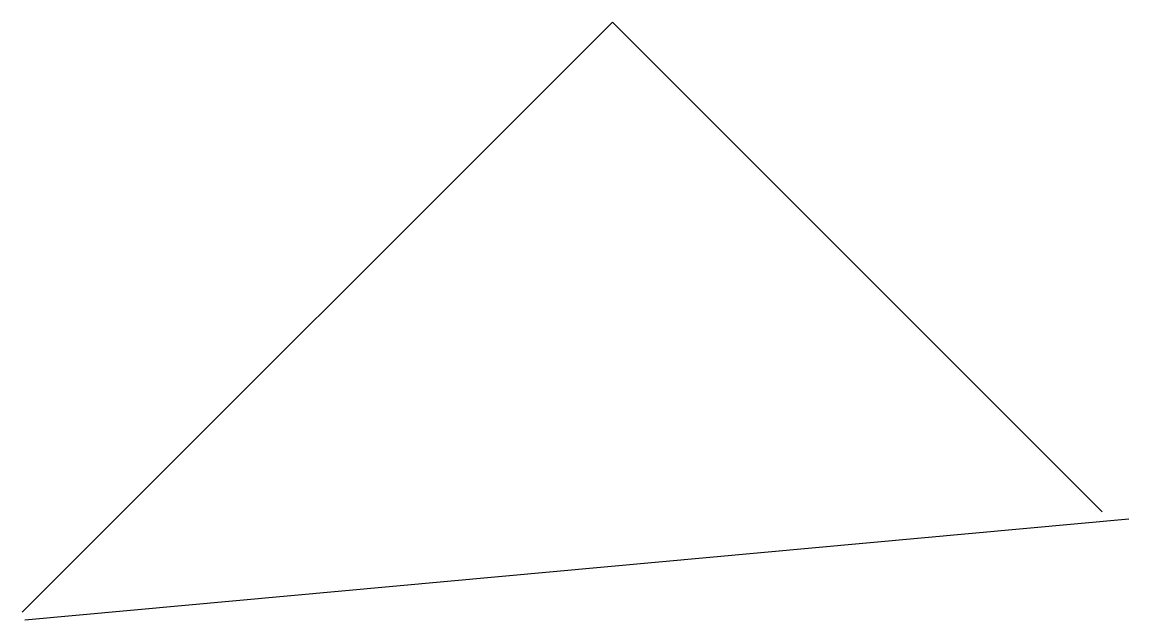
# Model space of a CAD drawing. Extents: x -2 to 5.5, y -2.05 to 2.
import ezdxf

# ---------------------------------------------------------------- set-up
doc = ezdxf.new("R2010")
doc.units = 0
doc.layers.add('DEFAULT', color=7, linetype='CONTINUOUS')

msp = doc.modelspace()

# ---------------------------------------------------------------- linework, layer by layer
at = {"layer": 'DEFAULT', "color": 7, "linetype": 'CONTINUOUS'}
for p, q in [((-2, -2), (2, 2)), ((2, 2), (5.3192, -1.3192)), ((-1.9807, -2.0516), (5.5006, -1.3675))]:
    msp.add_line(p, q, dxfattribs=at)

doc.saveas('drawing.dxf')
